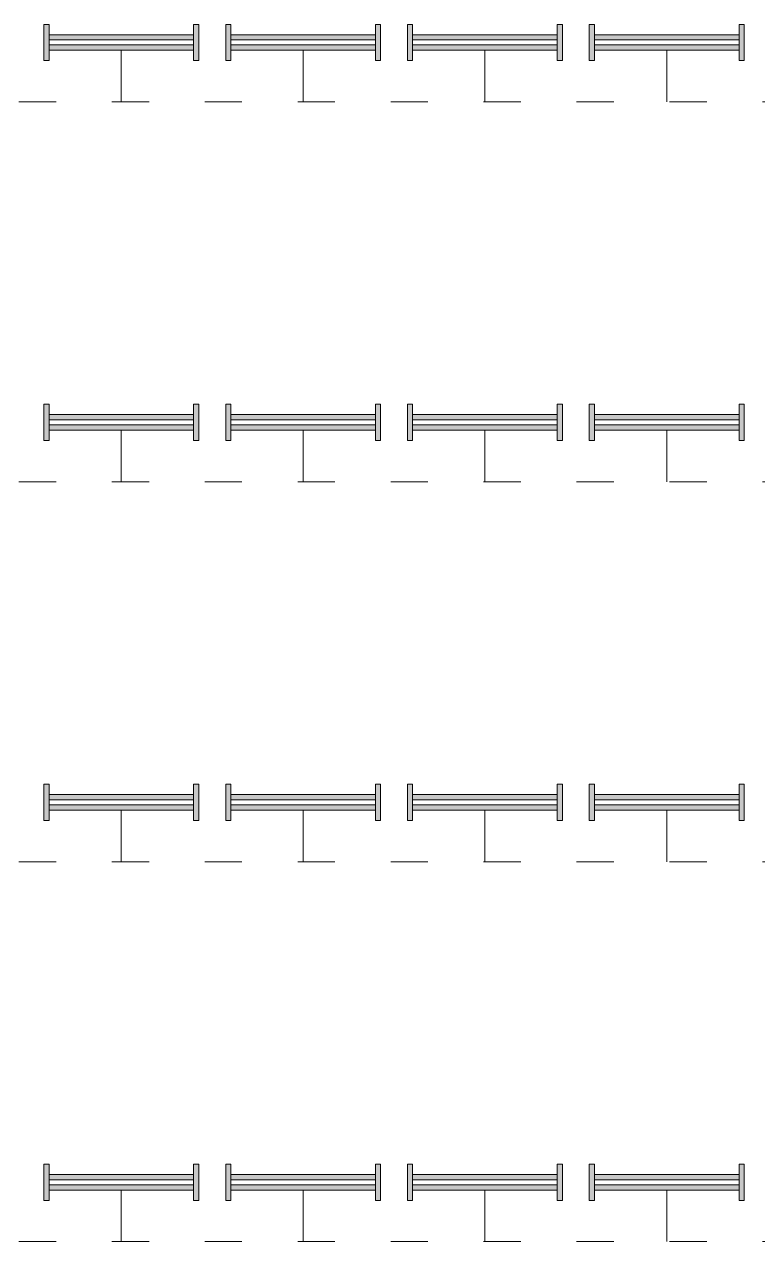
# Model space of a CAD drawing. Header units: millimetres. Extents: x 3339 to 2017737, y 4955 to 2748989.
# Drawn here: x 1446933 to 1454034, y 1268262 to 1280054 of the extents above; entities that cross this region are included whole.
import ezdxf

# ---------------------------------------------------------------- set-up
doc = ezdxf.new("R2010")
doc.units = ezdxf.units.MM
doc.header["$LTSCALE"] = 30
doc.linetypes.add('ACAD_ISO03W100', pattern=[30, 12, -18])
doc.layers.add('LIGHT LINES', color=6, linetype='ACAD_ISO03W100', lineweight=13)
doc.layers.add('LIGHTS', color=6, linetype='Continuous', lineweight=13)

msp = doc.modelspace()

# ---------------------------------------------------------------- hatches: boundary and pattern name
at = {"layer": 'LIGHTS'}
h = msp.add_hatch(color=256, dxfattribs=at)
h.dxf.hatch_style = 1
h.paths.add_polyline_path([(1447121.929, 1279703.802), (1447171.929, 1279703.802), (1447171.929, 1280053.802), (1447121.929, 1280053.802)])
h = msp.add_hatch(color=256, dxfattribs=at)
h.dxf.hatch_style = 1
h.paths.add_polyline_path([(1448571.929, 1279703.802), (1448621.929, 1279703.802), (1448621.929, 1280053.802), (1448571.929, 1280053.802)])
h = msp.add_hatch(color=256, dxfattribs=at)
h.dxf.hatch_style = 1
h.paths.add_polyline_path([(1448882.455, 1279703.802), (1448932.455, 1279703.802), (1448932.455, 1280053.802), (1448882.455, 1280053.802)])
h = msp.add_hatch(color=256, dxfattribs=at)
h.dxf.hatch_style = 1
h.paths.add_polyline_path([(1450332.455, 1279703.802), (1450382.455, 1279703.802), (1450382.455, 1280053.802), (1450332.455, 1280053.802)])
h = msp.add_hatch(color=256, dxfattribs=at)
h.dxf.hatch_style = 1
h.paths.add_polyline_path([(1450642.982, 1279703.802), (1450692.982, 1279703.802), (1450692.982, 1280053.802), (1450642.982, 1280053.802)])
h = msp.add_hatch(color=256, dxfattribs=at)
h.dxf.hatch_style = 1
h.paths.add_polyline_path([(1452092.982, 1279703.802), (1452142.982, 1279703.802), (1452142.982, 1280053.802), (1452092.982, 1280053.802)])
h = msp.add_hatch(color=256, dxfattribs=at)
h.dxf.hatch_style = 1
h.paths.add_polyline_path([(1452403.508, 1279703.802), (1452453.508, 1279703.802), (1452453.508, 1280053.802), (1452403.508, 1280053.802)])
h = msp.add_hatch(color=256, dxfattribs=at)
h.dxf.hatch_style = 1
h.paths.add_polyline_path([(1453853.508, 1279703.802), (1453903.508, 1279703.802), (1453903.508, 1280053.802), (1453853.508, 1280053.802)])
h = msp.add_hatch(color=256, dxfattribs=at)
h.dxf.hatch_style = 1
h.paths.add_polyline_path([(1448571.929, 1279903.802), (1448571.929, 1279953.802), (1447171.929, 1279953.802), (1447171.929, 1279903.802)])
h = msp.add_hatch(color=256, dxfattribs=at)
h.dxf.hatch_style = 1
h.paths.add_polyline_path([(1450332.455, 1279903.802), (1450332.455, 1279953.802), (1448932.455, 1279953.802), (1448932.455, 1279903.802)])
h = msp.add_hatch(color=256, dxfattribs=at)
h.dxf.hatch_style = 1
h.paths.add_polyline_path([(1452092.982, 1279903.802), (1452092.982, 1279953.802), (1450692.982, 1279953.802), (1450692.982, 1279903.802)])
h = msp.add_hatch(color=256, dxfattribs=at)
h.dxf.hatch_style = 1
h.paths.add_polyline_path([(1453853.508, 1279903.802), (1453853.508, 1279953.802), (1452453.508, 1279953.802), (1452453.508, 1279903.802)])
h = msp.add_hatch(color=256, dxfattribs=at)
h.dxf.hatch_style = 1
h.paths.add_polyline_path([(1447171.929, 1279853.802), (1447171.929, 1279803.802), (1448571.929, 1279803.802), (1448571.929, 1279853.802)])
h = msp.add_hatch(color=256, dxfattribs=at)
h.dxf.hatch_style = 1
h.paths.add_polyline_path([(1448932.455, 1279853.802), (1448932.455, 1279803.802), (1450332.455, 1279803.802), (1450332.455, 1279853.802)])
h = msp.add_hatch(color=256, dxfattribs=at)
h.dxf.hatch_style = 1
h.paths.add_polyline_path([(1450692.982, 1279853.802), (1450692.982, 1279803.802), (1452092.982, 1279803.802), (1452092.982, 1279853.802)])
h = msp.add_hatch(color=256, dxfattribs=at)
h.dxf.hatch_style = 1
h.paths.add_polyline_path([(1452453.508, 1279853.802), (1452453.508, 1279803.802), (1453853.508, 1279803.802), (1453853.508, 1279853.802)])
h = msp.add_hatch(color=256, dxfattribs=at)
h.dxf.hatch_style = 1
h.paths.add_polyline_path([(1447121.929, 1276023.246), (1447171.929, 1276023.246), (1447171.929, 1276373.246), (1447121.929, 1276373.246)])
h = msp.add_hatch(color=256, dxfattribs=at)
h.dxf.hatch_style = 1
h.paths.add_polyline_path([(1448571.929, 1276023.246), (1448621.929, 1276023.246), (1448621.929, 1276373.246), (1448571.929, 1276373.246)])
h = msp.add_hatch(color=256, dxfattribs=at)
h.dxf.hatch_style = 1
h.paths.add_polyline_path([(1448882.455, 1276023.246), (1448932.455, 1276023.246), (1448932.455, 1276373.246), (1448882.455, 1276373.246)])
h = msp.add_hatch(color=256, dxfattribs=at)
h.dxf.hatch_style = 1
h.paths.add_polyline_path([(1450332.455, 1276023.246), (1450382.455, 1276023.246), (1450382.455, 1276373.246), (1450332.455, 1276373.246)])
h = msp.add_hatch(color=256, dxfattribs=at)
h.dxf.hatch_style = 1
h.paths.add_polyline_path([(1450642.982, 1276023.246), (1450692.982, 1276023.246), (1450692.982, 1276373.246), (1450642.982, 1276373.246)])
h = msp.add_hatch(color=256, dxfattribs=at)
h.dxf.hatch_style = 1
h.paths.add_polyline_path([(1452092.982, 1276023.246), (1452142.982, 1276023.246), (1452142.982, 1276373.246), (1452092.982, 1276373.246)])
h = msp.add_hatch(color=256, dxfattribs=at)
h.dxf.hatch_style = 1
h.paths.add_polyline_path([(1452403.508, 1276023.246), (1452453.508, 1276023.246), (1452453.508, 1276373.246), (1452403.508, 1276373.246)])
h = msp.add_hatch(color=256, dxfattribs=at)
h.dxf.hatch_style = 1
h.paths.add_polyline_path([(1453853.508, 1276023.246), (1453903.508, 1276023.246), (1453903.508, 1276373.246), (1453853.508, 1276373.246)])
h = msp.add_hatch(color=256, dxfattribs=at)
h.dxf.hatch_style = 1
h.paths.add_polyline_path([(1448571.929, 1276223.246), (1448571.929, 1276273.246), (1447171.929, 1276273.246), (1447171.929, 1276223.246)])
h = msp.add_hatch(color=256, dxfattribs=at)
h.dxf.hatch_style = 1
h.paths.add_polyline_path([(1450332.455, 1276223.246), (1450332.455, 1276273.246), (1448932.455, 1276273.246), (1448932.455, 1276223.246)])
h = msp.add_hatch(color=256, dxfattribs=at)
h.dxf.hatch_style = 1
h.paths.add_polyline_path([(1452092.982, 1276223.246), (1452092.982, 1276273.246), (1450692.982, 1276273.246), (1450692.982, 1276223.246)])
h = msp.add_hatch(color=256, dxfattribs=at)
h.dxf.hatch_style = 1
h.paths.add_polyline_path([(1453853.508, 1276223.246), (1453853.508, 1276273.246), (1452453.508, 1276273.246), (1452453.508, 1276223.246)])
h = msp.add_hatch(color=256, dxfattribs=at)
h.dxf.hatch_style = 1
h.paths.add_polyline_path([(1447171.929, 1276173.246), (1447171.929, 1276123.246), (1448571.929, 1276123.246), (1448571.929, 1276173.246)])
h = msp.add_hatch(color=256, dxfattribs=at)
h.dxf.hatch_style = 1
h.paths.add_polyline_path([(1448932.455, 1276173.246), (1448932.455, 1276123.246), (1450332.455, 1276123.246), (1450332.455, 1276173.246)])
h = msp.add_hatch(color=256, dxfattribs=at)
h.dxf.hatch_style = 1
h.paths.add_polyline_path([(1450692.982, 1276173.246), (1450692.982, 1276123.246), (1452092.982, 1276123.246), (1452092.982, 1276173.246)])
h = msp.add_hatch(color=256, dxfattribs=at)
h.dxf.hatch_style = 1
h.paths.add_polyline_path([(1452453.508, 1276173.246), (1452453.508, 1276123.246), (1453853.508, 1276123.246), (1453853.508, 1276173.246)])
h = msp.add_hatch(color=256, dxfattribs=at)
h.dxf.hatch_style = 1
h.paths.add_polyline_path([(1447121.929, 1272342.691), (1447171.929, 1272342.691), (1447171.929, 1272692.691), (1447121.929, 1272692.691)])
h = msp.add_hatch(color=256, dxfattribs=at)
h.dxf.hatch_style = 1
h.paths.add_polyline_path([(1448571.929, 1272342.691), (1448621.929, 1272342.691), (1448621.929, 1272692.691), (1448571.929, 1272692.691)])
h = msp.add_hatch(color=256, dxfattribs=at)
h.dxf.hatch_style = 1
h.paths.add_polyline_path([(1448882.455, 1272342.691), (1448932.455, 1272342.691), (1448932.455, 1272692.691), (1448882.455, 1272692.691)])
h = msp.add_hatch(color=256, dxfattribs=at)
h.dxf.hatch_style = 1
h.paths.add_polyline_path([(1450332.455, 1272342.691), (1450382.455, 1272342.691), (1450382.455, 1272692.691), (1450332.455, 1272692.691)])
h = msp.add_hatch(color=256, dxfattribs=at)
h.dxf.hatch_style = 1
h.paths.add_polyline_path([(1450642.982, 1272342.691), (1450692.982, 1272342.691), (1450692.982, 1272692.691), (1450642.982, 1272692.691)])
h = msp.add_hatch(color=256, dxfattribs=at)
h.dxf.hatch_style = 1
h.paths.add_polyline_path([(1452092.982, 1272342.691), (1452142.982, 1272342.691), (1452142.982, 1272692.691), (1452092.982, 1272692.691)])
h = msp.add_hatch(color=256, dxfattribs=at)
h.dxf.hatch_style = 1
h.paths.add_polyline_path([(1452403.508, 1272342.691), (1452453.508, 1272342.691), (1452453.508, 1272692.691), (1452403.508, 1272692.691)])
h = msp.add_hatch(color=256, dxfattribs=at)
h.dxf.hatch_style = 1
h.paths.add_polyline_path([(1453853.508, 1272342.691), (1453903.508, 1272342.691), (1453903.508, 1272692.691), (1453853.508, 1272692.691)])
h = msp.add_hatch(color=256, dxfattribs=at)
h.dxf.hatch_style = 1
h.paths.add_polyline_path([(1448571.929, 1272542.691), (1448571.929, 1272592.691), (1447171.929, 1272592.691), (1447171.929, 1272542.691)])
h = msp.add_hatch(color=256, dxfattribs=at)
h.dxf.hatch_style = 1
h.paths.add_polyline_path([(1450332.455, 1272542.691), (1450332.455, 1272592.691), (1448932.455, 1272592.691), (1448932.455, 1272542.691)])
h = msp.add_hatch(color=256, dxfattribs=at)
h.dxf.hatch_style = 1
h.paths.add_polyline_path([(1452092.982, 1272542.691), (1452092.982, 1272592.691), (1450692.982, 1272592.691), (1450692.982, 1272542.691)])
h = msp.add_hatch(color=256, dxfattribs=at)
h.dxf.hatch_style = 1
h.paths.add_polyline_path([(1453853.508, 1272542.691), (1453853.508, 1272592.691), (1452453.508, 1272592.691), (1452453.508, 1272542.691)])
h = msp.add_hatch(color=256, dxfattribs=at)
h.dxf.hatch_style = 1
h.paths.add_polyline_path([(1447171.929, 1272492.691), (1447171.929, 1272442.691), (1448571.929, 1272442.691), (1448571.929, 1272492.691)])
h = msp.add_hatch(color=256, dxfattribs=at)
h.dxf.hatch_style = 1
h.paths.add_polyline_path([(1448932.455, 1272492.691), (1448932.455, 1272442.691), (1450332.455, 1272442.691), (1450332.455, 1272492.691)])
h = msp.add_hatch(color=256, dxfattribs=at)
h.dxf.hatch_style = 1
h.paths.add_polyline_path([(1450692.982, 1272492.691), (1450692.982, 1272442.691), (1452092.982, 1272442.691), (1452092.982, 1272492.691)])
h = msp.add_hatch(color=256, dxfattribs=at)
h.dxf.hatch_style = 1
h.paths.add_polyline_path([(1452453.508, 1272492.691), (1452453.508, 1272442.691), (1453853.508, 1272442.691), (1453853.508, 1272492.691)])
h = msp.add_hatch(color=256, dxfattribs=at)
h.dxf.hatch_style = 1
h.paths.add_polyline_path([(1447121.929, 1268662.135), (1447171.929, 1268662.135), (1447171.929, 1269012.135), (1447121.929, 1269012.135)])
h = msp.add_hatch(color=256, dxfattribs=at)
h.dxf.hatch_style = 1
h.paths.add_polyline_path([(1448571.929, 1268862.135), (1448571.929, 1268912.135), (1447171.929, 1268912.135), (1447171.929, 1268862.135)])
h = msp.add_hatch(color=256, dxfattribs=at)
h.dxf.hatch_style = 1
h.paths.add_polyline_path([(1448571.929, 1268662.135), (1448621.929, 1268662.135), (1448621.929, 1269012.135), (1448571.929, 1269012.135)])
h = msp.add_hatch(color=256, dxfattribs=at)
h.dxf.hatch_style = 1
h.paths.add_polyline_path([(1448882.455, 1268662.135), (1448932.455, 1268662.135), (1448932.455, 1269012.135), (1448882.455, 1269012.135)])
h = msp.add_hatch(color=256, dxfattribs=at)
h.dxf.hatch_style = 1
h.paths.add_polyline_path([(1450332.455, 1268862.135), (1450332.455, 1268912.135), (1448932.455, 1268912.135), (1448932.455, 1268862.135)])
h = msp.add_hatch(color=256, dxfattribs=at)
h.dxf.hatch_style = 1
h.paths.add_polyline_path([(1450332.455, 1268662.135), (1450382.455, 1268662.135), (1450382.455, 1269012.135), (1450332.455, 1269012.135)])
h = msp.add_hatch(color=256, dxfattribs=at)
h.dxf.hatch_style = 1
h.paths.add_polyline_path([(1450642.982, 1268662.135), (1450692.982, 1268662.135), (1450692.982, 1269012.135), (1450642.982, 1269012.135)])
h = msp.add_hatch(color=256, dxfattribs=at)
h.dxf.hatch_style = 1
h.paths.add_polyline_path([(1452092.982, 1268862.135), (1452092.982, 1268912.135), (1450692.982, 1268912.135), (1450692.982, 1268862.135)])
h = msp.add_hatch(color=256, dxfattribs=at)
h.dxf.hatch_style = 1
h.paths.add_polyline_path([(1452092.982, 1268662.135), (1452142.982, 1268662.135), (1452142.982, 1269012.135), (1452092.982, 1269012.135)])
h = msp.add_hatch(color=256, dxfattribs=at)
h.dxf.hatch_style = 1
h.paths.add_polyline_path([(1452403.508, 1268662.135), (1452453.508, 1268662.135), (1452453.508, 1269012.135), (1452403.508, 1269012.135)])
h = msp.add_hatch(color=256, dxfattribs=at)
h.dxf.hatch_style = 1
h.paths.add_polyline_path([(1453853.508, 1268862.135), (1453853.508, 1268912.135), (1452453.508, 1268912.135), (1452453.508, 1268862.135)])
h = msp.add_hatch(color=256, dxfattribs=at)
h.dxf.hatch_style = 1
h.paths.add_polyline_path([(1453853.508, 1268662.135), (1453903.508, 1268662.135), (1453903.508, 1269012.135), (1453853.508, 1269012.135)])
h = msp.add_hatch(color=256, dxfattribs=at)
h.dxf.hatch_style = 1
h.paths.add_polyline_path([(1447171.929, 1268812.135), (1447171.929, 1268762.135), (1448571.929, 1268762.135), (1448571.929, 1268812.135)])
h = msp.add_hatch(color=256, dxfattribs=at)
h.dxf.hatch_style = 1
h.paths.add_polyline_path([(1448932.455, 1268812.135), (1448932.455, 1268762.135), (1450332.455, 1268762.135), (1450332.455, 1268812.135)])
h = msp.add_hatch(color=256, dxfattribs=at)
h.dxf.hatch_style = 1
h.paths.add_polyline_path([(1450692.982, 1268812.135), (1450692.982, 1268762.135), (1452092.982, 1268762.135), (1452092.982, 1268812.135)])
h = msp.add_hatch(color=256, dxfattribs=at)
h.dxf.hatch_style = 1
h.paths.add_polyline_path([(1452453.508, 1268812.135), (1452453.508, 1268762.135), (1453853.508, 1268762.135), (1453853.508, 1268812.135)])

# ---------------------------------------------------------------- linework, layer by layer
at = {"layer": 'LIGHT LINES'}
for p, q in [((1476040.35, 1279303.802), (1442590.35, 1279303.802)), ((1476040.35, 1275623.246), (1442590.35, 1275623.246)), ((1476040.35, 1271942.691), (1442590.35, 1271942.691)), ((1476040.35, 1268262.135), (1442590.35, 1268262.135))]:
    msp.add_line(p, q, dxfattribs=at)
at = {"layer": 'LIGHTS'}
for p, q in [((1447121.929, 1280053.802), (1447121.929, 1279703.802)), ((1447121.929, 1280053.802), (1447171.929, 1280053.802)), ((1447121.929, 1280053.802), (1447171.929, 1280053.802)), ((1447171.929, 1279703.802), (1447171.929, 1280053.802)), ((1448621.929, 1280053.802), (1448571.929, 1280053.802)), ((1448571.929, 1279703.802), (1448571.929, 1280053.802)), ((1448571.929, 1280053.802), (1448621.929, 1280053.802)), ((1448621.929, 1279703.802), (1448621.929, 1280053.802)), ((1448882.455, 1280053.802), (1448882.455, 1279703.802)), ((1448882.455, 1280053.802), (1448932.455, 1280053.802)), ((1448882.455, 1280053.802), (1448932.455, 1280053.802)), ((1448932.455, 1279703.802), (1448932.455, 1280053.802)), ((1450382.455, 1280053.802), (1450332.455, 1280053.802)), ((1450332.455, 1279703.802), (1450332.455, 1280053.802)), ((1450332.455, 1280053.802), (1450382.455, 1280053.802)), ((1450382.455, 1279703.802), (1450382.455, 1280053.802)), ((1450642.982, 1280053.802), (1450642.982, 1279703.802)), ((1450642.982, 1280053.802), (1450692.982, 1280053.802)), ((1450642.982, 1280053.802), (1450692.982, 1280053.802)), ((1450692.982, 1279703.802), (1450692.982, 1280053.802)), ((1452142.982, 1280053.802), (1452092.982, 1280053.802)), ((1452092.982, 1279703.802), (1452092.982, 1280053.802)), ((1452092.982, 1280053.802), (1452142.982, 1280053.802)), ((1452142.982, 1279703.802), (1452142.982, 1280053.802)), ((1452403.508, 1280053.802), (1452403.508, 1279703.802)), ((1452403.508, 1280053.802), (1452453.508, 1280053.802)), ((1452403.508, 1280053.802), (1452453.508, 1280053.802)), ((1452453.508, 1279703.802), (1452453.508, 1280053.802)), ((1453903.508, 1280053.802), (1453853.508, 1280053.802)), ((1453853.508, 1279703.802), (1453853.508, 1280053.802)), ((1453853.508, 1280053.802), (1453903.508, 1280053.802)), ((1453903.508, 1279703.802), (1453903.508, 1280053.802)), ((1447171.929, 1279953.802), (1448571.929, 1279953.802)), ((1447171.929, 1279903.802), (1448571.929, 1279903.802)), ((1448932.455, 1279953.802), (1450332.455, 1279953.802)), ((1448932.455, 1279903.802), (1450332.455, 1279903.802)), ((1450692.982, 1279953.802), (1452092.982, 1279953.802)), ((1450692.982, 1279903.802), (1452092.982, 1279903.802)), ((1452453.508, 1279953.802), (1453853.508, 1279953.802)), ((1452453.508, 1279903.802), (1453853.508, 1279903.802)), ((1447171.929, 1279853.802), (1448571.929, 1279853.802)), ((1447171.929, 1279803.802), (1448571.929, 1279803.802)), ((1447871.929, 1279803.802), (1447871.929, 1279303.802)), ((1448932.455, 1279853.802), (1450332.455, 1279853.802)), ((1448932.455, 1279803.802), (1450332.455, 1279803.802)), ((1449632.455, 1279803.802), (1449632.455, 1279303.802)), ((1450692.982, 1279853.802), (1452092.982, 1279853.802)), ((1450692.982, 1279803.802), (1452092.982, 1279803.802)), ((1451392.982, 1279803.802), (1451392.982, 1279303.802)), ((1452453.508, 1279853.802), (1453853.508, 1279853.802)), ((1452453.508, 1279803.802), (1453853.508, 1279803.802)), ((1453153.508, 1279803.802), (1453153.508, 1279303.802)), ((1447121.929, 1279703.802), (1447171.929, 1279703.802)), ((1448621.929, 1279703.802), (1448571.929, 1279703.802)), ((1448882.455, 1279703.802), (1448932.455, 1279703.802)), ((1450382.455, 1279703.802), (1450332.455, 1279703.802)), ((1450642.982, 1279703.802), (1450692.982, 1279703.802)), ((1452142.982, 1279703.802), (1452092.982, 1279703.802)), ((1452403.508, 1279703.802), (1452453.508, 1279703.802)), ((1453903.508, 1279703.802), (1453853.508, 1279703.802)), ((1447121.929, 1276373.246), (1447121.929, 1276023.246)), ((1447121.929, 1276373.246), (1447171.929, 1276373.246)), ((1447121.929, 1276373.246), (1447171.929, 1276373.246)), ((1447171.929, 1276023.246), (1447171.929, 1276373.246)), ((1448621.929, 1276373.246), (1448571.929, 1276373.246)), ((1448571.929, 1276023.246), (1448571.929, 1276373.246)), ((1448571.929, 1276373.246), (1448621.929, 1276373.246)), ((1448621.929, 1276023.246), (1448621.929, 1276373.246)), ((1448882.455, 1276373.246), (1448882.455, 1276023.246)), ((1448882.455, 1276373.246), (1448932.455, 1276373.246)), ((1448882.455, 1276373.246), (1448932.455, 1276373.246)), ((1448932.455, 1276023.246), (1448932.455, 1276373.246)), ((1450382.455, 1276373.246), (1450332.455, 1276373.246)), ((1450332.455, 1276023.246), (1450332.455, 1276373.246)), ((1450332.455, 1276373.246), (1450382.455, 1276373.246)), ((1450382.455, 1276023.246), (1450382.455, 1276373.246)), ((1450642.982, 1276373.246), (1450642.982, 1276023.246)), ((1450642.982, 1276373.246), (1450692.982, 1276373.246)), ((1450642.982, 1276373.246), (1450692.982, 1276373.246)), ((1450692.982, 1276023.246), (1450692.982, 1276373.246)), ((1452142.982, 1276373.246), (1452092.982, 1276373.246)), ((1452092.982, 1276023.246), (1452092.982, 1276373.246)), ((1452092.982, 1276373.246), (1452142.982, 1276373.246)), ((1452142.982, 1276023.246), (1452142.982, 1276373.246)), ((1452403.508, 1276373.246), (1452403.508, 1276023.246)), ((1452403.508, 1276373.246), (1452453.508, 1276373.246)), ((1452403.508, 1276373.246), (1452453.508, 1276373.246)), ((1452453.508, 1276023.246), (1452453.508, 1276373.246)), ((1453903.508, 1276373.246), (1453853.508, 1276373.246)), ((1453853.508, 1276023.246), (1453853.508, 1276373.246)), ((1453853.508, 1276373.246), (1453903.508, 1276373.246)), ((1453903.508, 1276023.246), (1453903.508, 1276373.246)), ((1447171.929, 1276273.246), (1448571.929, 1276273.246)), ((1447171.929, 1276223.246), (1448571.929, 1276223.246)), ((1448932.455, 1276273.246), (1450332.455, 1276273.246)), ((1448932.455, 1276223.246), (1450332.455, 1276223.246)), ((1450692.982, 1276273.246), (1452092.982, 1276273.246)), ((1450692.982, 1276223.246), (1452092.982, 1276223.246)), ((1452453.508, 1276273.246), (1453853.508, 1276273.246)), ((1452453.508, 1276223.246), (1453853.508, 1276223.246)), ((1447171.929, 1276173.246), (1448571.929, 1276173.246)), ((1447171.929, 1276123.246), (1448571.929, 1276123.246)), ((1447871.929, 1276123.246), (1447871.929, 1275623.246)), ((1448932.455, 1276173.246), (1450332.455, 1276173.246)), ((1448932.455, 1276123.246), (1450332.455, 1276123.246)), ((1449632.455, 1276123.246), (1449632.455, 1275623.246)), ((1450692.982, 1276173.246), (1452092.982, 1276173.246)), ((1450692.982, 1276123.246), (1452092.982, 1276123.246)), ((1451392.982, 1276123.246), (1451392.982, 1275623.246)), ((1452453.508, 1276173.246), (1453853.508, 1276173.246)), ((1452453.508, 1276123.246), (1453853.508, 1276123.246)), ((1453153.508, 1276123.246), (1453153.508, 1275623.246)), ((1447121.929, 1276023.246), (1447171.929, 1276023.246)), ((1448621.929, 1276023.246), (1448571.929, 1276023.246)), ((1448882.455, 1276023.246), (1448932.455, 1276023.246)), ((1450382.455, 1276023.246), (1450332.455, 1276023.246)), ((1450642.982, 1276023.246), (1450692.982, 1276023.246)), ((1452142.982, 1276023.246), (1452092.982, 1276023.246)), ((1452403.508, 1276023.246), (1452453.508, 1276023.246)), ((1453903.508, 1276023.246), (1453853.508, 1276023.246)), ((1447121.929, 1272692.691), (1447121.929, 1272342.691)), ((1447121.929, 1272692.691), (1447171.929, 1272692.691)), ((1447121.929, 1272692.691), (1447171.929, 1272692.691)), ((1447171.929, 1272342.691), (1447171.929, 1272692.691)), ((1448621.929, 1272692.691), (1448571.929, 1272692.691)), ((1448571.929, 1272342.691), (1448571.929, 1272692.691)), ((1448571.929, 1272692.691), (1448621.929, 1272692.691)), ((1448621.929, 1272342.691), (1448621.929, 1272692.691)), ((1448882.455, 1272692.691), (1448882.455, 1272342.691)), ((1448882.455, 1272692.691), (1448932.455, 1272692.691)), ((1448882.455, 1272692.691), (1448932.455, 1272692.691)), ((1448932.455, 1272342.691), (1448932.455, 1272692.691)), ((1450382.455, 1272692.691), (1450332.455, 1272692.691)), ((1450332.455, 1272342.691), (1450332.455, 1272692.691)), ((1450332.455, 1272692.691), (1450382.455, 1272692.691)), ((1450382.455, 1272342.691), (1450382.455, 1272692.691)), ((1450642.982, 1272692.691), (1450642.982, 1272342.691)), ((1450642.982, 1272692.691), (1450692.982, 1272692.691)), ((1450642.982, 1272692.691), (1450692.982, 1272692.691)), ((1450692.982, 1272342.691), (1450692.982, 1272692.691)), ((1452142.982, 1272692.691), (1452092.982, 1272692.691)), ((1452092.982, 1272342.691), (1452092.982, 1272692.691)), ((1452092.982, 1272692.691), (1452142.982, 1272692.691)), ((1452142.982, 1272342.691), (1452142.982, 1272692.691)), ((1452403.508, 1272692.691), (1452403.508, 1272342.691)), ((1452403.508, 1272692.691), (1452453.508, 1272692.691)), ((1452403.508, 1272692.691), (1452453.508, 1272692.691)), ((1452453.508, 1272342.691), (1452453.508, 1272692.691)), ((1453903.508, 1272692.691), (1453853.508, 1272692.691)), ((1453853.508, 1272342.691), (1453853.508, 1272692.691)), ((1453853.508, 1272692.691), (1453903.508, 1272692.691)), ((1453903.508, 1272342.691), (1453903.508, 1272692.691)), ((1447171.929, 1272592.691), (1448571.929, 1272592.691)), ((1448932.455, 1272592.691), (1450332.455, 1272592.691)), ((1450692.982, 1272592.691), (1452092.982, 1272592.691)), ((1452453.508, 1272592.691), (1453853.508, 1272592.691)), ((1447171.929, 1272542.691), (1448571.929, 1272542.691)), ((1447171.929, 1272492.691), (1448571.929, 1272492.691)), ((1447171.929, 1272442.691), (1448571.929, 1272442.691)), ((1447871.929, 1272442.691), (1447871.929, 1271942.691)), ((1448932.455, 1272542.691), (1450332.455, 1272542.691)), ((1448932.455, 1272492.691), (1450332.455, 1272492.691)), ((1448932.455, 1272442.691), (1450332.455, 1272442.691)), ((1449632.455, 1272442.691), (1449632.455, 1271942.691)), ((1450692.982, 1272542.691), (1452092.982, 1272542.691)), ((1450692.982, 1272492.691), (1452092.982, 1272492.691)), ((1450692.982, 1272442.691), (1452092.982, 1272442.691)), ((1451392.982, 1272442.691), (1451392.982, 1271942.691)), ((1452453.508, 1272542.691), (1453853.508, 1272542.691)), ((1452453.508, 1272492.691), (1453853.508, 1272492.691)), ((1452453.508, 1272442.691), (1453853.508, 1272442.691)), ((1453153.508, 1272442.691), (1453153.508, 1271942.691)), ((1447121.929, 1272342.691), (1447171.929, 1272342.691)), ((1448621.929, 1272342.691), (1448571.929, 1272342.691)), ((1448882.455, 1272342.691), (1448932.455, 1272342.691)), ((1450382.455, 1272342.691), (1450332.455, 1272342.691)), ((1450642.982, 1272342.691), (1450692.982, 1272342.691)), ((1452142.982, 1272342.691), (1452092.982, 1272342.691)), ((1452403.508, 1272342.691), (1452453.508, 1272342.691)), ((1453903.508, 1272342.691), (1453853.508, 1272342.691)), ((1447121.929, 1269012.135), (1447121.929, 1268662.135)), ((1447121.929, 1269012.135), (1447171.929, 1269012.135)), ((1447121.929, 1269012.135), (1447171.929, 1269012.135)), ((1447171.929, 1268662.135), (1447171.929, 1269012.135)), ((1447171.929, 1268912.135), (1448571.929, 1268912.135)), ((1448621.929, 1269012.135), (1448571.929, 1269012.135)), ((1448571.929, 1268662.135), (1448571.929, 1269012.135)), ((1448571.929, 1269012.135), (1448621.929, 1269012.135)), ((1448621.929, 1268662.135), (1448621.929, 1269012.135)), ((1448882.455, 1269012.135), (1448882.455, 1268662.135)), ((1448882.455, 1269012.135), (1448932.455, 1269012.135)), ((1448882.455, 1269012.135), (1448932.455, 1269012.135)), ((1448932.455, 1268662.135), (1448932.455, 1269012.135)), ((1448932.455, 1268912.135), (1450332.455, 1268912.135)), ((1450382.455, 1269012.135), (1450332.455, 1269012.135)), ((1450332.455, 1268662.135), (1450332.455, 1269012.135)), ((1450332.455, 1269012.135), (1450382.455, 1269012.135)), ((1450382.455, 1268662.135), (1450382.455, 1269012.135)), ((1450642.982, 1269012.135), (1450642.982, 1268662.135)), ((1450642.982, 1269012.135), (1450692.982, 1269012.135)), ((1450642.982, 1269012.135), (1450692.982, 1269012.135)), ((1450692.982, 1268662.135), (1450692.982, 1269012.135)), ((1450692.982, 1268912.135), (1452092.982, 1268912.135)), ((1452142.982, 1269012.135), (1452092.982, 1269012.135)), ((1452092.982, 1268662.135), (1452092.982, 1269012.135)), ((1452092.982, 1269012.135), (1452142.982, 1269012.135)), ((1452142.982, 1268662.135), (1452142.982, 1269012.135)), ((1452403.508, 1269012.135), (1452403.508, 1268662.135)), ((1452403.508, 1269012.135), (1452453.508, 1269012.135)), ((1452403.508, 1269012.135), (1452453.508, 1269012.135)), ((1452453.508, 1268662.135), (1452453.508, 1269012.135)), ((1452453.508, 1268912.135), (1453853.508, 1268912.135)), ((1453903.508, 1269012.135), (1453853.508, 1269012.135)), ((1453853.508, 1268662.135), (1453853.508, 1269012.135)), ((1453853.508, 1269012.135), (1453903.508, 1269012.135)), ((1453903.508, 1268662.135), (1453903.508, 1269012.135)), ((1447171.929, 1268862.135), (1448571.929, 1268862.135)), ((1447171.929, 1268812.135), (1448571.929, 1268812.135)), ((1448932.455, 1268862.135), (1450332.455, 1268862.135)), ((1448932.455, 1268812.135), (1450332.455, 1268812.135)), ((1450692.982, 1268862.135), (1452092.982, 1268862.135)), ((1450692.982, 1268812.135), (1452092.982, 1268812.135)), ((1452453.508, 1268862.135), (1453853.508, 1268862.135)), ((1452453.508, 1268812.135), (1453853.508, 1268812.135)), ((1447171.929, 1268762.135), (1448571.929, 1268762.135)), ((1447871.929, 1268762.135), (1447871.929, 1268262.135)), ((1448932.455, 1268762.135), (1450332.455, 1268762.135)), ((1449632.455, 1268762.135), (1449632.455, 1268262.135)), ((1450692.982, 1268762.135), (1452092.982, 1268762.135)), ((1451392.982, 1268762.135), (1451392.982, 1268262.135)), ((1452453.508, 1268762.135), (1453853.508, 1268762.135)), ((1453153.508, 1268762.135), (1453153.508, 1268262.135)), ((1447121.929, 1268662.135), (1447171.929, 1268662.135)), ((1448621.929, 1268662.135), (1448571.929, 1268662.135)), ((1448882.455, 1268662.135), (1448932.455, 1268662.135)), ((1450382.455, 1268662.135), (1450332.455, 1268662.135)), ((1450642.982, 1268662.135), (1450692.982, 1268662.135)), ((1452142.982, 1268662.135), (1452092.982, 1268662.135)), ((1452403.508, 1268662.135), (1452453.508, 1268662.135)), ((1453903.508, 1268662.135), (1453853.508, 1268662.135))]:
    msp.add_line(p, q, dxfattribs=at)

doc.saveas('drawing.dxf')
